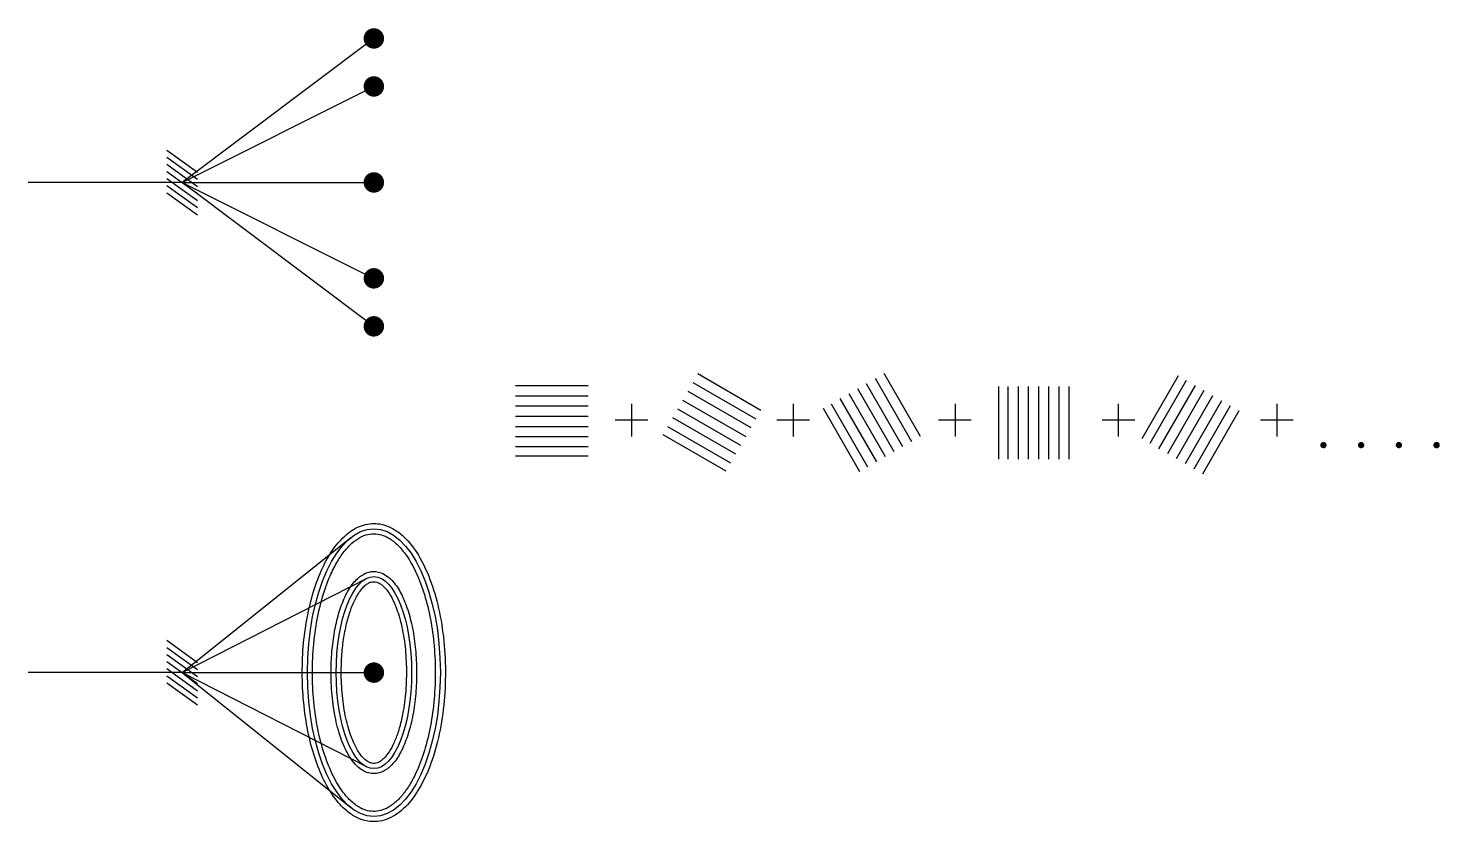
# Model space of a CAD drawing. Extents: x 19 to 1372, y -456 to 304.
import ezdxf

# ---------------------------------------------------------------- set-up
doc = ezdxf.new("R2010")
doc.units = 0
doc.layers.get('0').update_dxf_attribs({"linetype": 'CONTINUOUS'})

msp = doc.modelspace()

# ---------------------------------------------------------------- linework, layer by layer
for p, q in [((350.5, 294.4), (166.7, 156.4)), ((166.7, 156.4), (350.5, 248.4)), ((152, 187.3), (181.5, 166.2)), ((152, 180.5), (181.5, 159.4)), ((152, 173.8), (181.5, 152.6)), ((152, 167), (181.5, 145.9)), ((166.7, 156.4), (19.2, 156.4)), ((152, 160.2), (181.5, 139.1)), ((152, 153.4), (181.5, 132.3)), ((166.7, 156.4), (350.5, 156.4)), ((166.7, 156.4), (350.5, 64.5)), ((350.5, 18.5), (166.7, 156.4)), ((152, 146.6), (181.5, 125.5)), ((661, -26.8), (721.5, -61.7)), ((839.3, -26.4), (874.2, -86.8)), ((486.1, -38.3), (555.9, -38.3)), ((656.1, -35.2), (716.6, -70.1)), ((822.4, -36.1), (857.3, -96.6)), ((830.9, -31.2), (865.8, -91.7)), ((949.3, -39.1), (949.3, -108.9)), ((958.2, -39.1), (958.2, -108.9)), ((967.9, -39.1), (967.9, -108.9)), ((977.7, -39.1), (977.7, -108.9)), ((987.4, -39.1), (987.4, -108.9)), ((997.1, -39.1), (997.1, -108.9)), ((1006.9, -39.1), (1006.9, -108.9)), ((1016.6, -39.1), (1016.6, -108.9)), ((1121.3, -28.9), (1086.4, -89.4)), ((1129.1, -33.4), (1094.1, -93.9)), ((1137.5, -38.3), (1102.6, -98.7)), ((486.1, -48.1), (555.9, -48.1)), ((646.4, -52.1), (706.9, -87)), ((651.3, -43.6), (711.7, -78.5)), ((797.1, -50.7), (832.1, -111.2)), ((805.6, -45.8), (840.5, -106.3)), ((814, -41), (848.9, -101.4)), ((1145.9, -43.1), (1111, -103.6)), ((1154.3, -48), (1119.4, -108.5)), ((1162.8, -52.9), (1127.9, -113.3)), ((486.1, -57.8), (555.9, -57.8)), ((486.1, -67.5), (555.9, -67.5)), ((597.3, -55.6), (597.3, -86.9)), ((641.5, -60.5), (702, -95.4)), ((752.4, -55.6), (752.4, -86.9)), ((781, -60), (815.9, -120.5)), ((788.7, -55.6), (823.6, -116)), ((907.5, -55.6), (907.5, -86.9)), ((1064, -55.6), (1064, -86.9)), ((1171.2, -57.7), (1136.3, -118.2)), ((1179.6, -62.6), (1144.7, -123.1)), ((1216, -55.6), (1216, -86.9)), ((486.1, -77.3), (555.9, -77.3)), ((581.7, -71.2), (613, -71.2)), ((631.8, -77.4), (692.3, -112.3)), ((636.7, -68.9), (697.1, -103.8)), ((736.8, -71.2), (768, -71.2)), ((891.8, -71.2), (923.1, -71.2)), ((1048.4, -71.2), (1079.7, -71.2)), ((1200.4, -71.2), (1231.7, -71.2)), ((486.1, -87), (555.9, -87)), ((627.3, -85.1), (687.8, -120)), ((486.1, -96.7), (555.9, -96.7)), ((486.1, -105.7), (555.9, -105.7)), ((166.7, -313.3), (328.4, -183.9)), ((166.7, -313.3), (343.4, -223.1)), ((152, -282.3), (181.5, -303.5)), ((152, -289.1), (181.5, -310.2)), ((152, -295.9), (181.5, -317)), ((152, -302.7), (181.5, -323.8)), ((152, -309.5), (181.5, -330.6)), ((166.7, -313.3), (19.2, -313.3)), ((152, -316.3), (181.5, -337.4)), ((152, -323.1), (181.5, -344.2)), ((166.7, -313.3), (350.5, -313.3)), ((166.7, -313.3), (343.4, -403.4)), ((166.7, -313.3), (328.4, -442.6))]:
    msp.add_line(p, q)
for points, const_width in [([(345.6, 294.4, 1), (355.4, 294.4, 1)], 9.8), ([(345.6, 248.4, 1), (355.4, 248.4, 1)], 9.8), ([(345.6, 156.4, 1), (355.4, 156.4, 1)], 9.8), ([(345.6, 64.5, 1), (355.4, 64.5, 1)], 9.8), ([(345.6, 18.5, 1), (355.4, 18.5, 1)], 9.8), ([(1259.1, -95.3, 1), (1262.1, -95.3, 1)], 3.04), ([(1295.2, -95.3, 1), (1298.2, -95.3, 1)], 3.04), ([(1331.4, -95.3, 1), (1334.4, -95.3, 1)], 3.04), ([(1367.5, -95.3, 1), (1370.6, -95.3, 1)], 3.04), ([(345.6, -313.3, 1), (355.4, -313.3, 1)], 9.8)]:
    msp.add_lwpolyline(points, format="xyb", close=True, dxfattribs=dict(const_width=const_width))
for major_axis, ratio in [((0, 137.9), 0.461981), ((0, 92), 0.392794)]:
    msp.add_ellipse((350.5, -313.3), major_axis=major_axis, ratio=ratio)
for points, knots in [([(350.5, -170.4), (347.8, -170.4), (345.2, -170.7), (339.9, -172), (337.4, -172.9), (332.3, -175.2), (329.9, -176.7), (323, -181.7), (318.7, -185.9), (310.7, -195.9), (307, -201.7), (300.3, -214.7), (297.3, -221.9), (292, -237.5), (289.7, -245.8), (286, -263.2), (284.5, -272.3), (282.5, -290.9), (282, -300.4), (281.8, -319.5), (282.1, -329.1), (283.7, -347.9), (285, -357.1), (288.3, -374.9), (290.4, -383.4), (295.3, -399.4), (298.2, -406.9), (304.6, -420.5), (308.1, -426.7), (315.8, -437.4), (320, -442), (327.6, -448.3), (330.8, -450.5), (337.6, -453.8), (341.1, -455), (347.6, -456.1), (350.6, -456.2), (356.6, -455.7), (359.6, -455), (365.4, -452.9), (368.2, -451.5), (373.7, -448), (376.4, -446), (383.9, -439), (388.5, -433.2), (396.9, -419.6), (400.7, -411.9), (407.3, -394.8), (410.1, -385.4), (414.6, -365.7), (416.3, -355.2), (418.6, -333.8), (419.1, -322.8), (419, -300.8), (418.4, -289.8), (415.9, -268.5), (414.1, -258.1), (409.3, -238.5), (406.4, -229.3), (399.7, -212.5), (395.8, -204.9), (387.3, -191.7), (382.6, -186.1), (374.5, -179), (371.2, -176.7), (364.5, -173.2), (361, -171.9), (355.2, -170.7), (352.8, -170.4), (350.5, -170.4)], [0, 0, 0, 0, 0.107097, 0.107097, 0.214194, 0.214194, 0.321291, 0.321291, 0.525653, 0.525653, 0.730016, 0.730016, 0.934378, 0.934378, 1.13874, 1.13874, 1.343102, 1.343102, 1.547465, 1.547465, 1.751827, 1.751827, 1.956189, 1.956189, 2.160552, 2.160552, 2.364914, 2.364914, 2.569276, 2.569276, 2.773639, 2.773639, 2.918122, 2.918122, 3.062605, 3.062605, 3.183752, 3.183752, 3.304899, 3.304899, 3.426046, 3.426046, 3.547192, 3.547192, 3.782351, 3.782351, 4.01751, 4.01751, 4.252668, 4.252668, 4.487827, 4.487827, 4.722985, 4.722985, 4.958144, 4.958144, 5.193302, 5.193302, 5.428461, 5.428461, 5.663619, 5.663619, 5.898778, 5.898778, 6.043669, 6.043669, 6.188561, 6.188561, 6.283185, 6.283185, 6.283185, 6.283185]), ([(350.5, -180.2), (348, -180.2), (345.4, -180.6), (340.4, -182.1), (337.8, -183.3), (332.7, -186.6), (330.1, -188.6), (325.1, -193.5), (322.6, -196.5), (317.8, -203.1), (315.5, -206.8), (311.1, -214.9), (309, -219.4), (304.3, -231), (301.8, -238.6), (297.6, -254.7), (295.9, -263.2), (293.3, -280.9), (292.4, -290.1), (291.5, -308.6), (291.5, -317.9), (292.4, -336.5), (293.3, -345.6), (295.9, -363.3), (297.6, -371.9), (301.8, -388), (304.3, -395.5), (309.9, -409.3), (313, -415.5), (319, -425.3), (321.8, -429.2), (327.6, -435.7), (330.6, -438.4), (336.1, -442.2), (338.5, -443.5), (343.3, -445.4), (345.7, -446), (350.5, -446.4), (352.9, -446.3), (357.6, -445.4), (360, -444.6), (364.9, -442.2), (367.3, -440.6), (372.2, -436.7), (374.6, -434.3), (379.3, -428.9), (381.6, -425.8), (386, -418.9), (388.1, -415.1), (393, -404.9), (395.7, -398.1), (400.4, -383.5), (402.5, -375.6), (405.8, -359.2), (407.1, -350.6), (408.8, -333), (409.3, -324), (409.4, -306), (409, -296.9), (407.5, -279.2), (406.3, -270.6), (403.2, -253.9), (401.2, -246), (396.7, -231.1), (394, -224.1), (388.3, -211.6), (385.1, -206), (379.1, -197.4), (376.3, -194), (370.6, -188.4), (367.8, -186.1), (362.5, -183), (360.1, -182), (355.4, -180.6), (353, -180.2), (350.6, -180.2), (350.5, -180.2), (350.5, -180.2)], [0, 0, 0, 0, 0.141774, 0.141774, 0.283547, 0.283547, 0.425321, 0.425321, 0.567095, 0.567095, 0.708868, 0.708868, 0.850642, 0.850642, 1.056432, 1.056432, 1.262223, 1.262223, 1.468013, 1.468013, 1.673803, 1.673803, 1.879593, 1.879593, 2.085383, 2.085383, 2.291174, 2.291174, 2.496964, 2.496964, 2.662597, 2.662597, 2.828231, 2.828231, 2.962559, 2.962559, 3.096886, 3.096886, 3.231214, 3.231214, 3.365542, 3.365542, 3.49987, 3.49987, 3.634197, 3.634197, 3.768525, 3.768525, 3.902853, 3.902853, 4.102071, 4.102071, 4.301289, 4.301289, 4.500508, 4.500508, 4.699726, 4.699726, 4.898944, 4.898944, 5.098163, 5.098163, 5.297381, 5.297381, 5.496599, 5.496599, 5.695818, 5.695818, 5.855425, 5.855425, 6.015033, 6.015033, 6.14715, 6.14715, 6.279267, 6.279267, 6.283185, 6.283185, 6.283185, 6.283185]), ([(350.5, -216.4), (348.8, -216.4), (347.2, -216.6), (344, -217.4), (342.5, -218.1), (339.5, -219.6), (338.1, -220.5), (335.3, -222.7), (334, -224), (330.1, -228.2), (327.6, -231.7), (323.1, -239.8), (321.1, -244.3), (317.5, -254.3), (315.9, -259.7), (313.3, -271.2), (312.2, -277.3), (310.5, -289.9), (310, -296.4), (309.4, -309.6), (309.4, -316.3), (310, -331), (310.7, -339), (313, -354.4), (314.6, -361.7), (318.4, -375.1), (320.7, -381.3), (325.2, -390.7), (327.4, -394.4), (331.6, -400), (333.6, -402.2), (337.4, -405.5), (339.1, -406.7), (342.8, -408.6), (344.7, -409.3), (348.4, -410), (350.1, -410.2), (353.4, -409.9), (355.1, -409.6), (358.4, -408.5), (359.9, -407.8), (362.9, -405.9), (364.4, -404.8), (367.1, -402.3), (368.5, -400.9), (372.5, -396.1), (375, -392), (379.6, -382.8), (381.6, -377.6), (385.2, -366.3), (386.7, -360.2), (389.1, -347.2), (390, -340.4), (391.2, -326.5), (391.5, -319.4), (391.4, -305.2), (391.1, -298.1), (389.8, -284.2), (388.8, -277.5), (386.3, -264.7), (384.7, -258.6), (381.1, -247.4), (379, -242.3), (374.4, -233.3), (371.8, -229.4), (367.3, -224.2), (365.5, -222.5), (361.6, -219.7), (359.6, -218.5), (355.8, -217.1), (354.1, -216.7), (351.8, -216.5), (351.1, -216.4), (350.5, -216.4)], [0, 0, 0, 0, 0.100744, 0.100744, 0.201487, 0.201487, 0.302231, 0.302231, 0.402974, 0.402974, 0.614719, 0.614719, 0.826464, 0.826464, 1.038209, 1.038209, 1.249954, 1.249954, 1.461698, 1.461698, 1.673443, 1.673443, 1.934721, 1.934721, 2.196, 2.196, 2.457278, 2.457278, 2.656607, 2.656607, 2.81567, 2.81567, 2.939797, 2.939797, 3.063923, 3.063923, 3.168228, 3.168228, 3.272533, 3.272533, 3.376838, 3.376838, 3.481144, 3.481144, 3.585449, 3.585449, 3.812897, 3.812897, 4.040345, 4.040345, 4.267793, 4.267793, 4.495241, 4.495241, 4.722689, 4.722689, 4.950138, 4.950138, 5.177586, 5.177586, 5.405034, 5.405034, 5.632482, 5.632482, 5.85993, 5.85993, 5.998404, 5.998404, 6.136878, 6.136878, 6.242367, 6.242367, 6.283185, 6.283185, 6.283185, 6.283185]), ([(350.5, -226.2), (349.6, -226.2), (348.7, -226.3), (346.9, -226.8), (346, -227.2), (344, -228.3), (343, -229), (340.9, -230.8), (339.9, -231.9), (337.8, -234.4), (336.7, -235.9), (333.9, -240.3), (332.2, -243.5), (329, -250.9), (327.5, -255), (324.9, -263.9), (323.8, -268.7), (321.8, -278.9), (321, -284.2), (319.9, -295.1), (319.5, -300.7), (319.1, -314.1), (319.3, -321.9), (320.4, -337.3), (321.3, -344.7), (323.9, -358.7), (325.6, -365.3), (329, -375.6), (330.7, -379.7), (334.2, -386.8), (336.1, -389.9), (339.4, -394.1), (340.7, -395.5), (343.3, -397.8), (344.6, -398.6), (346.8, -399.7), (347.7, -400), (349.4, -400.3), (350.3, -400.4), (352, -400.3), (352.9, -400.1), (354.7, -399.4), (355.6, -399), (357.6, -397.7), (358.6, -396.9), (360.7, -395), (361.7, -393.8), (364.4, -390.4), (366, -387.9), (369.2, -382.1), (370.6, -378.8), (373.4, -371.5), (374.6, -367.5), (376.9, -359), (377.8, -354.5), (379.9, -342.9), (380.7, -335.6), (381.7, -320.6), (381.8, -312.9), (381.3, -297.7), (380.7, -290.2), (378.7, -275.9), (377.3, -269.1), (374, -256.7), (372.1, -251), (368.4, -242.8), (366.8, -239.8), (363.4, -234.7), (361.7, -232.6), (358.9, -229.8), (357.7, -228.8), (355.4, -227.4), (354.3, -226.9), (352.3, -226.3), (351.4, -226.2), (350.5, -226.2)], [0, 0, 0, 0, 0.110106, 0.110106, 0.220211, 0.220211, 0.330317, 0.330317, 0.440423, 0.440423, 0.550529, 0.550529, 0.739142, 0.739142, 0.927756, 0.927756, 1.11637, 1.11637, 1.304984, 1.304984, 1.493597, 1.493597, 1.753459, 1.753459, 2.01332, 2.01332, 2.273182, 2.273182, 2.473584, 2.473584, 2.673987, 2.673987, 2.813069, 2.813069, 2.952152, 2.952152, 3.060889, 3.060889, 3.169627, 3.169627, 3.278365, 3.278365, 3.387102, 3.387102, 3.49584, 3.49584, 3.604577, 3.604577, 3.776721, 3.776721, 3.948864, 3.948864, 4.121007, 4.121007, 4.29315, 4.29315, 4.546863, 4.546863, 4.800575, 4.800575, 5.054287, 5.054287, 5.307999, 5.307999, 5.561711, 5.561711, 5.738461, 5.738461, 5.915211, 5.915211, 6.040427, 6.040427, 6.165644, 6.165644, 6.283185, 6.283185, 6.283185, 6.283185])]:
    msp.add_open_spline(points, degree=3, knots=knots)

doc.saveas('drawing.dxf')
